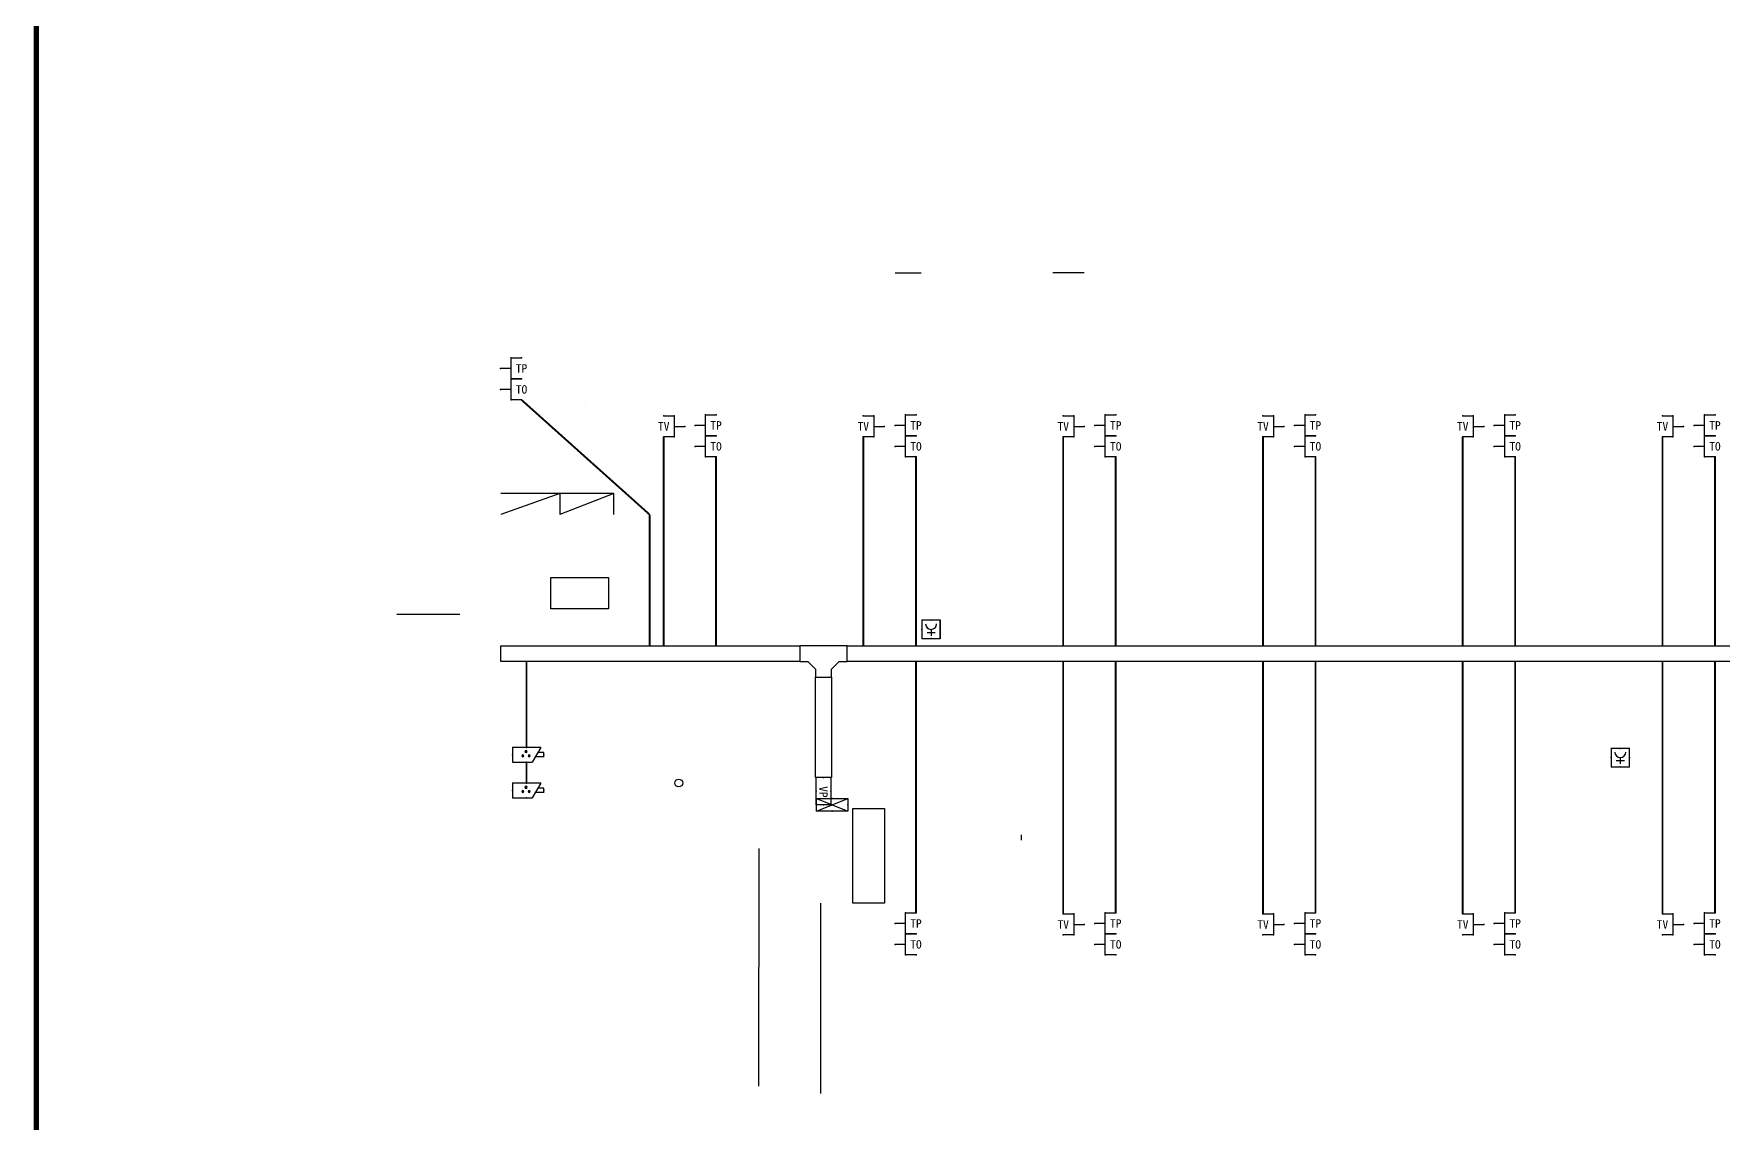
# Model space of a CAD drawing. Extents: x 552102 to 973302, y -80747 to 40012826.
# Drawn here: x 731252 to 763374, y 51841 to 72560 of the extents above; entities that cross this region are included whole.
import ezdxf
from ezdxf.enums import TextEntityAlignment as Align

# ---------------------------------------------------------------- set-up
doc = ezdxf.new("R2010")
doc.units = 0
doc.header["$LTSCALE"] = 1000
doc.header["$MEASUREMENT"] = 0
for name, color, linetype in [('CABLETRAY', 4, 'Continuous'), ('EQUIP-安防', 3, 'Continuous'), ('EQUIP-消防', 3, 'Continuous'), ('EQUIP-通讯', 3, 'Continuous'), ('GROUND', 2, 'Continuous'), ('LVTRY', 6, 'Continuous'), ('PUB_TITLE', 7, 'Continuous'), ('TP+TO', 3, 'TG_TP+TO'), ('WIRE-照明', 1, 'Continuous'), ('WIRE-电视', 4, 'TG_TV')]:
    doc.layers.add(name, color=color, linetype=linetype)
doc.styles.add('_TEL_DIM', font='simhei.ttf', dxfattribs={"width": 0.8, "height": 3.5})
doc.styles.get("Standard").update_dxf_attribs({"font": 'gbenor.shx', "bigfont": 'gbcbig.shx'})
doc.styles.add('TG_LINETYPE', font='SIMPLEX', dxfattribs={"width": 0.8, "height": 3, "bigfont": 'HZTXT'})
doc.linetypes.add('TG_TP+TO', pattern='A,1,-1.6,["TP+TO",TG_LINETYPE,S=0.1,R=0,X=-1.6,Y=-0.15],0', length=2.6)
doc.linetypes.add('TG_TV', pattern='A,2,-0.76,["TV",TG_LINETYPE,S=0.1,R=0,X=-0.6,Y=-0.15],0', length=2.8)

# ---------------------------------------------------------------- blocks, each defined once
blk = doc.blocks.new('$equip$00002562')
for p, q in [((-0.75, 0.6), (-0.75, 0)), ((-0.75, 0), (0.75, 0.6)), ((-0.75, 0.6), (0.75, 0)), ((0.75, 0.6), (-0.75, 0.6)), ((-0.75, 0), (0.75, 0)), ((0.75, 0), (0.75, 0.6))]:
    blk.add_line(p, q)
at = {"const_width": 0.025}
blk.add_lwpolyline([(-0.75, 0.6), (-0.75, 0), (0.75, 0), (0.75, 0.6), (-0.75, 0.6), (-0.75, 0)], dxfattribs=at)
for p in [(-0.75, 0.3), (0, 0.6), (0, 0), (0.75, 0.3)]:
    blk.add_point(p)
at = {"color": 7, "style": '_TEL_DIM', "flags": 1}
blk.add_attdef('A', text='', height=0.00002, dxfattribs=at).set_placement((0, 0), align=Align.MIDDLE_CENTER)
blk = doc.blocks.new('$equip$00002567')
for p, q in [((0.65, 0.35), (-0.65, 0.35)), ((-0.65, 0.35), (-0.65, -0.35)), ((0.65, 0.35), (0.65, -0.35)), ((-0.65, -0.35), (0.65, -0.35))]:
    blk.add_line(p, q)
at = {"const_width": 0.05}
blk.add_lwpolyline([(-0.65, 0.35), (-0.65, -0.35), (0.65, -0.35), (0.65, 0.35), (-0.65, 0.35), (-0.65, -0.35)], dxfattribs=at)
for p in [(-0.65, 0), (0, 0.35), (0.65, 0), (0, -0.35)]:
    blk.add_point(p)
at = {"color": 7, "style": '_TEL_DIM'}
blk.add_attdef('$TEXT$', text='', height=0.4, dxfattribs=at).set_placement((-0.017, -0.005), align=Align.MIDDLE_CENTER)
at = {"color": 7, "style": '_TEL_DIM', "flags": 1}
blk.add_attdef('A', text='', height=0.00002, dxfattribs=at).set_placement((0, 0), align=Align.MIDDLE_CENTER)
blk = doc.blocks.new('$equip$00001802')
for p, q in [((-0.5, 0.499), (-0.5, 0.999)), ((0.5, 0.999), (0.5, 0.499)), ((0.5, 0.499), (-0.5, 0.499)), ((0, 0.5), (0, 0))]:
    blk.add_line(p, q)
for p in [(-0.5, 0.999), (0.5, 0.999), (-0.5, 0.499), (0, 0), (0.5, 0.499)]:
    blk.add_point(p)
at = {"color": 7, "style": '_TEL_DIM'}
blk.add_attdef('$TEXT$', text='', height=0.4, dxfattribs=at).set_placement((0, 0.999), align=Align.MIDDLE_CENTER)
at = {"color": 7, "style": '_TEL_DIM', "flags": 1}
blk.add_attdef('A', text='', height=0.00002, dxfattribs=at).set_placement((0, 0), align=Align.MIDDLE_CENTER)
blk = doc.blocks.new('$equip$00001847')
for p, q in [((-0.5, 0.499), (-0.5, 0.999)), ((0.5, 0.999), (0.5, 0.499)), ((0.5, 0.499), (-0.5, 0.499)), ((0, 0.5), (0, 0))]:
    blk.add_line(p, q)
for p in [(-0.5, 0.999), (0.5, 0.999), (-0.5, 0.499), (0, 0), (0.5, 0.499)]:
    blk.add_point(p)
at = {"color": 7, "style": '_TEL_DIM'}
blk.add_attdef('$TEXT$', text='', height=0.4, dxfattribs=at).set_placement((0, 0.999), align=Align.MIDDLE_CENTER)
at = {"color": 7, "style": '_TEL_DIM', "flags": 1}
blk.add_attdef('A', text='', height=0.00002, dxfattribs=at).set_placement((0, 0), align=Align.MIDDLE_CENTER)
blk = doc.blocks.new('$equip$00001867')
for p, q in [((-0.5, 0.499), (-0.5, 0.999)), ((0.5, 0.999), (0.5, 0.499)), ((0.5, 0.499), (-0.5, 0.499)), ((0, 0.5), (0, 0))]:
    blk.add_line(p, q)
for p in [(-0.5, 0.999), (0.5, 0.999), (-0.5, 0.499), (0, 0), (0.5, 0.499)]:
    blk.add_point(p)
at = {"color": 7, "style": '_TEL_DIM'}
blk.add_attdef('$TEXT$', text='', height=0.4, dxfattribs=at).set_placement((0, 0.999), align=Align.MIDDLE_CENTER)
at = {"color": 7, "style": '_TEL_DIM', "flags": 1}
blk.add_attdef('A', text='', height=0.00002, dxfattribs=at).set_placement((0, 0), align=Align.MIDDLE_CENTER)
blk = doc.blocks.new('$equip$00002965')
for p, q in [((-0.75, -0.1), (-0.75, 0.1)), ((-0.75, 0.1), (-0.457, 0.1)), ((-0.6, 0.35), (0.75, 0.35)), ((-0.6, 0.35), (-0.2, -0.35)), ((0.75, 0.35), (0.75, -0.35)), ((-0.75, -0.1), (-0.343, -0.1)), ((0.75, -0.35), (-0.2, -0.35))]:
    blk.add_line(p, q)
at = {"const_width": 0.04}
blk.add_lwpolyline([(-0.75, 0.1), (-0.75, -0.1), (-0.343, -0.1), (-0.2, -0.35), (0.75, -0.35), (0.75, 0.35), (-0.6, 0.35), (-0.457, 0.1), (-0.75, 0.1), (-0.75, -0.1)], dxfattribs=at)
for centre in [(0.1, 0.15), (-0.05, -0.05), (0.25, -0.05)]:
    blk.add_circle(centre, 0.05)
for p in [(-0.75, 0), (0.075, 0.35), (0.075, -0.35), (0.75, 0)]:
    blk.add_point(p)
for points in [[(0.057, 0.175), (0.143, 0.175), (0.05, 0.15), (0.15, 0.15)], [(0.057, 0.125), (0.143, 0.125), (0.05, 0.15), (0.15, 0.15)], [(0.075, 0.193), (0.125, 0.193), (0.057, 0.175), (0.143, 0.175)], [(0.075, 0.107), (0.125, 0.107), (0.057, 0.125), (0.143, 0.125)], [(0.1, 0.2), (0.1, 0.2), (0.075, 0.193), (0.125, 0.193)], [(0.1, 0.1), (0.1, 0.1), (0.075, 0.107), (0.125, 0.107)], [(-0.093, -0.025), (-0.007, -0.025), (-0.1, -0.05), (0, -0.05)], [(-0.093, -0.075), (-0.007, -0.075), (-0.1, -0.05), (0, -0.05)], [(-0.075, -0.007), (-0.025, -0.007), (-0.093, -0.025), (-0.007, -0.025)], [(-0.075, -0.093), (-0.025, -0.093), (-0.093, -0.075), (-0.007, -0.075)], [(-0.05, 0), (-0.05, 0), (-0.075, -0.007), (-0.025, -0.007)], [(-0.05, -0.1), (-0.05, -0.1), (-0.075, -0.093), (-0.025, -0.093)], [(0.207, -0.025), (0.293, -0.025), (0.2, -0.05), (0.3, -0.05)], [(0.207, -0.075), (0.293, -0.075), (0.2, -0.05), (0.3, -0.05)], [(0.225, -0.007), (0.275, -0.007), (0.207, -0.025), (0.293, -0.025)], [(0.225, -0.093), (0.275, -0.093), (0.207, -0.075), (0.293, -0.075)], [(0.25, 0), (0.25, 0), (0.225, -0.007), (0.275, -0.007)], [(0.25, -0.1), (0.25, -0.1), (0.225, -0.093), (0.275, -0.093)]]:
    blk.add_solid(points)
at = {"color": 7, "style": '_TEL_DIM', "flags": 1}
for tag in ['A', 'REMARK']:
    blk.add_attdef(tag, text='', height=0.00002, dxfattribs=at).set_placement((0, 0), align=Align.MIDDLE_CENTER)
blk = doc.blocks.new('$equip$00002656')
for p, q in [((-0.5, 1), (-0.5, 0)), ((0.5, 1), (-0.5, 1)), ((0.5, 0), (0.5, 1)), ((-0.5, 0), (0.5, 0)), ((-0.219, 0.331), (0.222, 0.331)), ((0, 0.5), (0, 0.15))]:
    blk.add_line(p, q)
at = {"const_width": 0.0571}
blk.add_lwpolyline([(-0.5, 1), (0.5, 1), (0.5, 0), (-0.5, 0), (-0.5, 1), (0.5, 1)], dxfattribs=at)
blk.add_arc((0, 0.8), 0.3, 180, 0)
for p in [(0, 1), (-0.5, 0.5), (0, 0), (0.5, 0.5)]:
    blk.add_point(p)
at = {"color": 7, "flags": 1}
for tag, height, p in [('A', 0.00002, (0, 0)), ('B', 0.4, (0.762, 0.292))]:
    blk.add_attdef(tag, text='', height=height, dxfattribs=at).set_placement(p, align=Align.MIDDLE_CENTER)

msp = doc.modelspace()

# ---------------------------------------------------------------- linework, layer by layer
for p, q in [((747637, 68012), (748137, 68012)), ((751237, 68012), (750637, 68012)), ((742287, 63812), (740137, 63812)), ((741262, 63812), (740137, 63412)), ((741262, 63812), (741262, 63412)), ((742287, 63812), (741262, 63412)), ((742287, 63412), (742287, 63812)), ((750037, 57313), (750037, 57213)), ((745049, 52526), (745055, 57051)), ((746224, 52388), (746224, 56013))]:
    msp.add_line(p, q)
at = {"color": 5}
msp.add_circle((743523, 58299), 75, dxfattribs=at)
at = {"layer": 'CABLETRAY'}
for p, q in [((740137, 60612), (740137, 60912)), ((740137, 60912), (745827, 60912)), ((745827, 60912), (745827, 60612)), ((746727, 60912), (745827, 60912)), ((745827, 60912), (745827, 60612)), ((746727, 60612), (746727, 60912)), ((746727, 60912), (777637, 60912)), ((746727, 60612), (746727, 60912)), ((745827, 60612), (740137, 60612)), ((745827, 60612), (745977, 60612)), ((745977, 60612), (746127, 60462)), ((746127, 60462), (746127, 60312)), ((746427, 60462), (746577, 60612)), ((746427, 60312), (746427, 60462)), ((746577, 60612), (746727, 60612)), ((777637, 60612), (746727, 60612)), ((746127, 60312), (746427, 60312)), ((746127, 58403), (746127, 60312)), ((746127, 60312), (746427, 60312)), ((746427, 60312), (746427, 58403)), ((746427, 58403), (746127, 58403))]:
    msp.add_line(p, q, dxfattribs=at)
at = {"layer": 'GROUND'}
msp.add_line((738157, 61512), (739357, 61512), dxfattribs=at)
at = {"layer": 'LVTRY'}
for points in [[(742187, 61612), (741087, 61612), (741087, 62212), (742187, 62212)], [(747437, 57813), (747437, 56013), (746837, 56013), (746837, 57813)]]:
    msp.add_lwpolyline(points, close=True, dxfattribs=at)
at = {"layer": 'PUB_TITLE', "color": 4, "const_width": 100}
msp.add_lwpolyline([(731302, 32122), (788702, 32122), (788702, 112722), (731302, 112722)], close=True, dxfattribs=at)
at = {"layer": 'TP+TO', "linetype": 'TG_TP+TO', "const_width": 35}
for points in [[(740532, 65590), (742969, 63407)], [(744232, 60912), (744232, 64506)], [(748036, 60912), (748036, 64506)], [(751836, 60912), (751836, 64506)], [(755636, 60912), (755636, 64506)], [(759436, 60912), (759436, 64506)], [(763236, 60912), (763236, 64506)], [(742969, 60912), (742969, 63407)], [(748036, 55826), (748036, 60612)], [(751836, 55826), (751836, 60612)], [(755636, 55826), (755636, 60612)], [(759436, 55826), (759436, 60612)], [(763236, 55826), (763236, 60612)]]:
    msp.add_lwpolyline(points, dxfattribs=at)
at = {"layer": 'WIRE-照明', "linetype": 'Continuous', "const_width": 35}
for points in [[(740627, 58977), (740627, 60612)], [(740627, 58297), (740627, 58697)]]:
    msp.add_lwpolyline(points, dxfattribs=at)
at = {"layer": 'WIRE-电视', "linetype": 'TG_TV', "const_width": 35}
for points in [[(743237, 60912), (743237, 64887)], [(747033, 60912), (747033, 64887)], [(750837, 60912), (750837, 64887)], [(754637, 60912), (754637, 64887)], [(758437, 60912), (758437, 64887)], [(762237, 60912), (762237, 64887)], [(750837, 55807), (750837, 60612)], [(754637, 55807), (754637, 60612)], [(758437, 55807), (758437, 60612)], [(762237, 55807), (762237, 60612)]]:
    msp.add_lwpolyline(points, dxfattribs=at)

# ---------------------------------------------------------------- block references
at = {"layer": 'EQUIP-安防', "xscale": -400, "yscale": 400, "zscale": 400}
for p in [(740657, 58837), (740657, 58157)]:
    msp.add_blockref('$equip$00002965', p, dxfattribs=at)
at = {"layer": 'EQUIP-消防', "xscale": 350, "yscale": 350, "zscale": 350}
for p in [(748324, 61047), (761434, 58608)]:
    msp.add_blockref('$equip$00002656', p, dxfattribs=at)
at = {"layer": 'EQUIP-通讯'}
ref = msp.add_blockref('$equip$00001867', (740132, 66190), dxfattribs=dict(at, xscale=400, yscale=400, zscale=400, rotation=269.9999999525174))
ref.add_attrib('$TEXT$', 'TP', dxfattribs={"layer": '0', "color": 7, "height": 160, "style": '_TEL_DIM'}).set_placement((740532, 66190), align=Align.MIDDLE_CENTER)
ref = msp.add_blockref('$equip$00001847', (740132, 65790), dxfattribs=dict(at, xscale=400, yscale=400, zscale=400, rotation=269.9999999525174))
ref.add_attrib('$TEXT$', 'TO', dxfattribs={"layer": '0', "color": 7, "height": 160, "style": '_TEL_DIM'}).set_placement((740532, 65790), align=Align.MIDDLE_CENTER)
ref = msp.add_blockref('$equip$00001802', (743637, 65087), dxfattribs=dict(at, xscale=400, yscale=400, zscale=400, rotation=89.99999995251822))
ref.add_attrib('$TEXT$', 'TV', dxfattribs={"layer": '0', "color": 7, "height": 160, "style": '_TEL_DIM'}).set_placement((743237, 65087), align=Align.MIDDLE_CENTER)
ref = msp.add_blockref('$equip$00001867', (743832, 65106), dxfattribs=dict(at, xscale=400, yscale=400, zscale=400, rotation=269.9999999525174))
ref.add_attrib('$TEXT$', 'TP', dxfattribs={"layer": '0', "color": 7, "height": 160, "style": '_TEL_DIM'}).set_placement((744232, 65106), align=Align.MIDDLE_CENTER)
ref = msp.add_blockref('$equip$00001802', (747432, 65087), dxfattribs=dict(at, xscale=400, yscale=400, zscale=400, rotation=89.99999995251822))
ref.add_attrib('$TEXT$', 'TV', dxfattribs={"layer": '0', "color": 7, "height": 160, "style": '_TEL_DIM'}).set_placement((747033, 65087), align=Align.MIDDLE_CENTER)
ref = msp.add_blockref('$equip$00001867', (747637, 65106), dxfattribs=dict(at, xscale=400, yscale=400, zscale=400, rotation=269.9999999525174))
ref.add_attrib('$TEXT$', 'TP', dxfattribs={"layer": '0', "color": 7, "height": 160, "style": '_TEL_DIM'}).set_placement((748036, 65106), align=Align.MIDDLE_CENTER)
ref = msp.add_blockref('$equip$00001802', (751237, 65087), dxfattribs=dict(at, xscale=400, yscale=400, zscale=400, rotation=89.99999995251822))
ref.add_attrib('$TEXT$', 'TV', dxfattribs={"layer": '0', "color": 7, "height": 160, "style": '_TEL_DIM'}).set_placement((750837, 65087), align=Align.MIDDLE_CENTER)
ref = msp.add_blockref('$equip$00001867', (751437, 65106), dxfattribs=dict(at, xscale=400, yscale=400, zscale=400, rotation=269.9999999525174))
ref.add_attrib('$TEXT$', 'TP', dxfattribs={"layer": '0', "color": 7, "height": 160, "style": '_TEL_DIM'}).set_placement((751836, 65106), align=Align.MIDDLE_CENTER)
ref = msp.add_blockref('$equip$00001802', (755037, 65087), dxfattribs=dict(at, xscale=400, yscale=400, zscale=400, rotation=89.99999995251822))
ref.add_attrib('$TEXT$', 'TV', dxfattribs={"layer": '0', "color": 7, "height": 160, "style": '_TEL_DIM'}).set_placement((754637, 65087), align=Align.MIDDLE_CENTER)
ref = msp.add_blockref('$equip$00001867', (755237, 65106), dxfattribs=dict(at, xscale=400, yscale=400, zscale=400, rotation=269.9999999525174))
ref.add_attrib('$TEXT$', 'TP', dxfattribs={"layer": '0', "color": 7, "height": 160, "style": '_TEL_DIM'}).set_placement((755636, 65106), align=Align.MIDDLE_CENTER)
ref = msp.add_blockref('$equip$00001802', (758837, 65087), dxfattribs=dict(at, xscale=400, yscale=400, zscale=400, rotation=89.99999995251822))
ref.add_attrib('$TEXT$', 'TV', dxfattribs={"layer": '0', "color": 7, "height": 160, "style": '_TEL_DIM'}).set_placement((758437, 65087), align=Align.MIDDLE_CENTER)
ref = msp.add_blockref('$equip$00001867', (759037, 65106), dxfattribs=dict(at, xscale=400, yscale=400, zscale=400, rotation=269.9999999525174))
ref.add_attrib('$TEXT$', 'TP', dxfattribs={"layer": '0', "color": 7, "height": 160, "style": '_TEL_DIM'}).set_placement((759436, 65106), align=Align.MIDDLE_CENTER)
ref = msp.add_blockref('$equip$00001802', (762637, 65087), dxfattribs=dict(at, xscale=400, yscale=400, zscale=400, rotation=89.99999995251822))
ref.add_attrib('$TEXT$', 'TV', dxfattribs={"layer": '0', "color": 7, "height": 160, "style": '_TEL_DIM'}).set_placement((762237, 65087), align=Align.MIDDLE_CENTER)
ref = msp.add_blockref('$equip$00001867', (762837, 65106), dxfattribs=dict(at, xscale=400, yscale=400, zscale=400, rotation=269.9999999525174))
ref.add_attrib('$TEXT$', 'TP', dxfattribs={"layer": '0', "color": 7, "height": 160, "style": '_TEL_DIM'}).set_placement((763236, 65106), align=Align.MIDDLE_CENTER)
ref = msp.add_blockref('$equip$00001847', (743832, 64706), dxfattribs=dict(at, xscale=400, yscale=400, zscale=400, rotation=269.9999999525174))
ref.add_attrib('$TEXT$', 'TO', dxfattribs={"layer": '0', "color": 7, "height": 160, "style": '_TEL_DIM'}).set_placement((744232, 64706), align=Align.MIDDLE_CENTER)
ref = msp.add_blockref('$equip$00001847', (747637, 64706), dxfattribs=dict(at, xscale=400, yscale=400, zscale=400, rotation=269.9999999525174))
ref.add_attrib('$TEXT$', 'TO', dxfattribs={"layer": '0', "color": 7, "height": 160, "style": '_TEL_DIM'}).set_placement((748036, 64706), align=Align.MIDDLE_CENTER)
ref = msp.add_blockref('$equip$00001847', (751437, 64706), dxfattribs=dict(at, xscale=400, yscale=400, zscale=400, rotation=269.9999999525174))
ref.add_attrib('$TEXT$', 'TO', dxfattribs={"layer": '0', "color": 7, "height": 160, "style": '_TEL_DIM'}).set_placement((751836, 64706), align=Align.MIDDLE_CENTER)
ref = msp.add_blockref('$equip$00001847', (755237, 64706), dxfattribs=dict(at, xscale=400, yscale=400, zscale=400, rotation=269.9999999525174))
ref.add_attrib('$TEXT$', 'TO', dxfattribs={"layer": '0', "color": 7, "height": 160, "style": '_TEL_DIM'}).set_placement((755636, 64706), align=Align.MIDDLE_CENTER)
ref = msp.add_blockref('$equip$00001847', (759037, 64706), dxfattribs=dict(at, xscale=400, yscale=400, zscale=400, rotation=269.9999999525174))
ref.add_attrib('$TEXT$', 'TO', dxfattribs={"layer": '0', "color": 7, "height": 160, "style": '_TEL_DIM'}).set_placement((759436, 64706), align=Align.MIDDLE_CENTER)
ref = msp.add_blockref('$equip$00001847', (762837, 64706), dxfattribs=dict(at, xscale=400, yscale=400, zscale=400, rotation=269.9999999525174))
ref.add_attrib('$TEXT$', 'TO', dxfattribs={"layer": '0', "color": 7, "height": 160, "style": '_TEL_DIM'}).set_placement((763236, 64706), align=Align.MIDDLE_CENTER)
ref = msp.add_blockref('$equip$00002567', (746277, 58143), dxfattribs=dict(at, xscale=-400, yscale=400, zscale=400, rotation=270))
ref.add_attrib('$TEXT$', 'VP', dxfattribs={"layer": '0', "color": 7, "height": 160, "rotation": 270, "style": '_TEL_DIM'}).set_placement((746275, 58129), align=Align.MIDDLE_CENTER)
at = {"layer": 'EQUIP-通讯', "xscale": -400, "yscale": 400, "zscale": 400, "rotation": 180}
msp.add_blockref('$equip$00002562', (746442, 58002), dxfattribs=at)
at = {"layer": 'EQUIP-通讯'}
ref = msp.add_blockref('$equip$00001867', (747637, 55626), dxfattribs=dict(at, xscale=400, yscale=400, zscale=400, rotation=269.9999999525174))
ref.add_attrib('$TEXT$', 'TP', dxfattribs={"layer": '0', "color": 7, "height": 160, "style": '_TEL_DIM'}).set_placement((748036, 55626), align=Align.MIDDLE_CENTER)
ref = msp.add_blockref('$equip$00001802', (751237, 55607), dxfattribs=dict(at, xscale=400, yscale=400, zscale=400, rotation=89.99999995251822))
ref.add_attrib('$TEXT$', 'TV', dxfattribs={"layer": '0', "color": 7, "height": 160, "style": '_TEL_DIM'}).set_placement((750837, 55607), align=Align.MIDDLE_CENTER)
ref = msp.add_blockref('$equip$00001867', (751437, 55626), dxfattribs=dict(at, xscale=400, yscale=400, zscale=400, rotation=269.9999999525174))
ref.add_attrib('$TEXT$', 'TP', dxfattribs={"layer": '0', "color": 7, "height": 160, "style": '_TEL_DIM'}).set_placement((751836, 55626), align=Align.MIDDLE_CENTER)
ref = msp.add_blockref('$equip$00001802', (755037, 55607), dxfattribs=dict(at, xscale=400, yscale=400, zscale=400, rotation=89.99999995251822))
ref.add_attrib('$TEXT$', 'TV', dxfattribs={"layer": '0', "color": 7, "height": 160, "style": '_TEL_DIM'}).set_placement((754637, 55607), align=Align.MIDDLE_CENTER)
ref = msp.add_blockref('$equip$00001867', (755237, 55626), dxfattribs=dict(at, xscale=400, yscale=400, zscale=400, rotation=269.9999999525174))
ref.add_attrib('$TEXT$', 'TP', dxfattribs={"layer": '0', "color": 7, "height": 160, "style": '_TEL_DIM'}).set_placement((755636, 55626), align=Align.MIDDLE_CENTER)
ref = msp.add_blockref('$equip$00001802', (758837, 55607), dxfattribs=dict(at, xscale=400, yscale=400, zscale=400, rotation=89.99999995251822))
ref.add_attrib('$TEXT$', 'TV', dxfattribs={"layer": '0', "color": 7, "height": 160, "style": '_TEL_DIM'}).set_placement((758437, 55607), align=Align.MIDDLE_CENTER)
ref = msp.add_blockref('$equip$00001867', (759037, 55626), dxfattribs=dict(at, xscale=400, yscale=400, zscale=400, rotation=269.9999999525174))
ref.add_attrib('$TEXT$', 'TP', dxfattribs={"layer": '0', "color": 7, "height": 160, "style": '_TEL_DIM'}).set_placement((759436, 55626), align=Align.MIDDLE_CENTER)
ref = msp.add_blockref('$equip$00001802', (762637, 55607), dxfattribs=dict(at, xscale=400, yscale=400, zscale=400, rotation=89.99999995251822))
ref.add_attrib('$TEXT$', 'TV', dxfattribs={"layer": '0', "color": 7, "height": 160, "style": '_TEL_DIM'}).set_placement((762237, 55607), align=Align.MIDDLE_CENTER)
ref = msp.add_blockref('$equip$00001867', (762837, 55626), dxfattribs=dict(at, xscale=400, yscale=400, zscale=400, rotation=269.9999999525174))
ref.add_attrib('$TEXT$', 'TP', dxfattribs={"layer": '0', "color": 7, "height": 160, "style": '_TEL_DIM'}).set_placement((763236, 55626), align=Align.MIDDLE_CENTER)
ref = msp.add_blockref('$equip$00001847', (747637, 55226), dxfattribs=dict(at, xscale=400, yscale=400, zscale=400, rotation=269.9999999525174))
ref.add_attrib('$TEXT$', 'TO', dxfattribs={"layer": '0', "color": 7, "height": 160, "style": '_TEL_DIM'}).set_placement((748036, 55226), align=Align.MIDDLE_CENTER)
ref = msp.add_blockref('$equip$00001847', (751437, 55226), dxfattribs=dict(at, xscale=400, yscale=400, zscale=400, rotation=269.9999999525174))
ref.add_attrib('$TEXT$', 'TO', dxfattribs={"layer": '0', "color": 7, "height": 160, "style": '_TEL_DIM'}).set_placement((751836, 55226), align=Align.MIDDLE_CENTER)
ref = msp.add_blockref('$equip$00001847', (755237, 55226), dxfattribs=dict(at, xscale=400, yscale=400, zscale=400, rotation=269.9999999525174))
ref.add_attrib('$TEXT$', 'TO', dxfattribs={"layer": '0', "color": 7, "height": 160, "style": '_TEL_DIM'}).set_placement((755636, 55226), align=Align.MIDDLE_CENTER)
ref = msp.add_blockref('$equip$00001847', (759037, 55226), dxfattribs=dict(at, xscale=400, yscale=400, zscale=400, rotation=269.9999999525174))
ref.add_attrib('$TEXT$', 'TO', dxfattribs={"layer": '0', "color": 7, "height": 160, "style": '_TEL_DIM'}).set_placement((759436, 55226), align=Align.MIDDLE_CENTER)
ref = msp.add_blockref('$equip$00001847', (762837, 55226), dxfattribs=dict(at, xscale=400, yscale=400, zscale=400, rotation=269.9999999525174))
ref.add_attrib('$TEXT$', 'TO', dxfattribs={"layer": '0', "color": 7, "height": 160, "style": '_TEL_DIM'}).set_placement((763236, 55226), align=Align.MIDDLE_CENTER)

# ---------------------------------------------------------------- texts
at = {"insert": (741738, 65487), "char_height": 3.5, "width": 18.48, "attachment_point": 1, "style": '_TEL_DIM'}
msp.add_mtext('17.98平米', dxfattribs=at)

doc.saveas('drawing.dxf')
